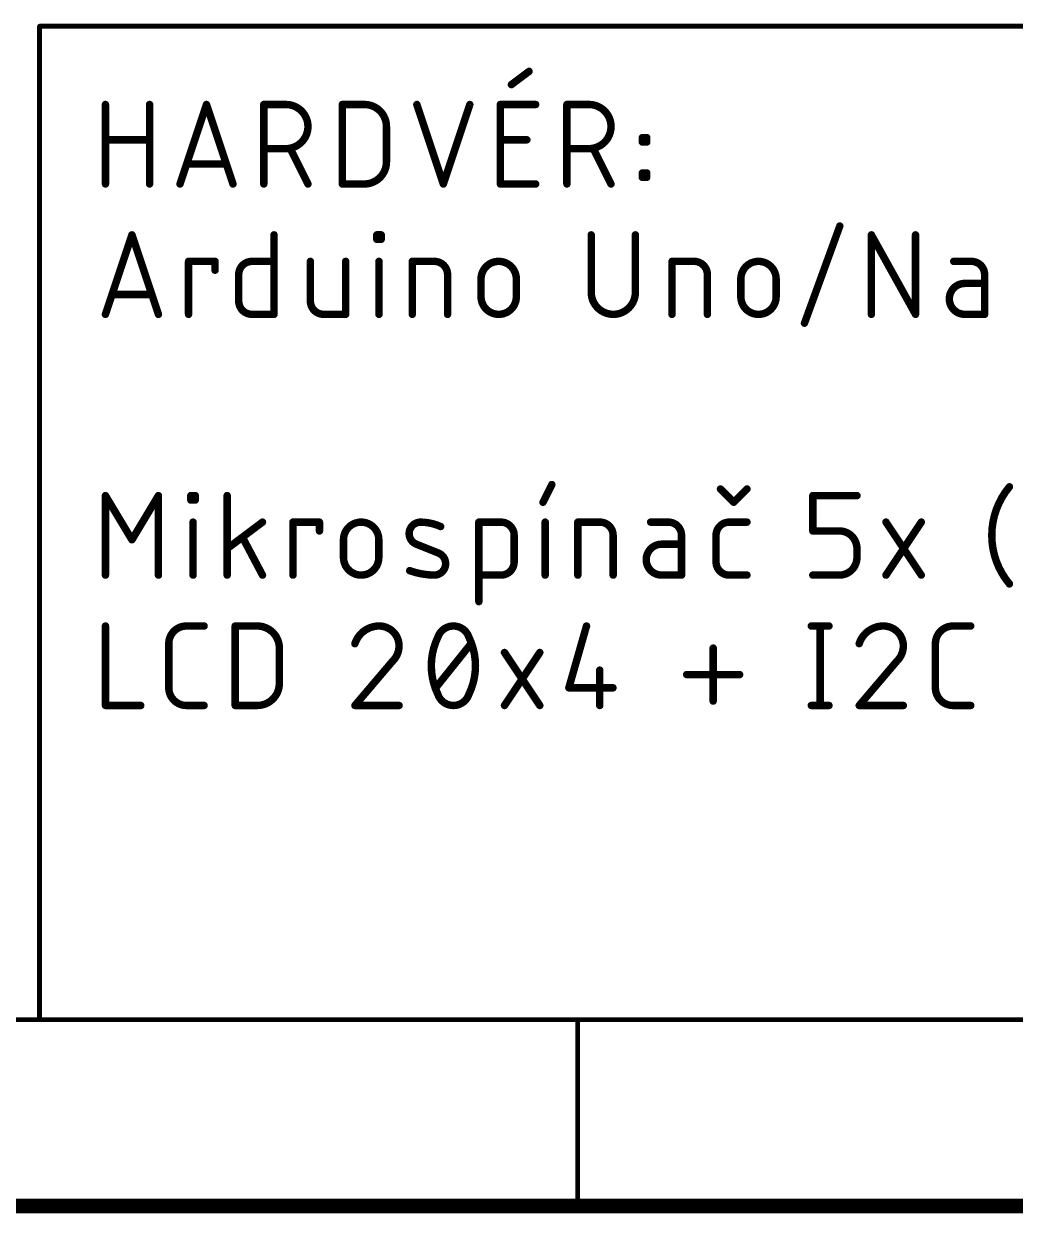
# Model space of a CAD drawing. Extents: x -56 to 205, y -3 to 177.
# Drawn here: x 105.09 to 125.37, y -2.69 to 21.64 of the extents above; entities that cross this region are included whole.
import ezdxf

# ---------------------------------------------------------------- set-up
doc = ezdxf.new("R2010")
doc.units = 0
doc.layers.add('94', color=14, linetype='CONTINUOUS')

msp = doc.modelspace()

# ---------------------------------------------------------------- linework, layer by layer
at = {"layer": '94'}
for points, const_width in [([(105.41, 1.27), (105.41, 21.59)], 0.1016), ([(105.41, 21.59), (159.385, 21.59)], 0.1016), ([(115.0611, 20.3962), (115.4223, 20.6671)], 0.1524), ([(106.7562, 18.3642), (106.7562, 19.9898)], 0.1524), ([(107.6593, 19.9898), (107.6593, 18.3642)], 0.1524), ([(108.2811, 18.3642), (108.823, 19.9898)], 0.1524), ([(108.823, 19.9898), (109.3649, 18.3642)], 0.1524), ([(109.9958, 18.3642), (109.9958, 19.9898)], 0.1524), ([(109.9958, 19.9898), (110.4474, 19.9898)], 0.1524), ([(111.6019, 18.3642), (111.6019, 19.9898)], 0.1524), ([(111.6019, 19.9898), (112.0534, 19.9898)], 0.1524), ([(113.1268, 19.9898), (113.6687, 18.3642)], 0.1524), ([(113.6687, 18.3642), (114.2105, 19.9898)], 0.1524), ([(114.8353, 18.3642), (114.8353, 19.9898)], 0.1524), ([(114.8353, 19.9898), (115.5578, 19.9898)], 0.1524), ([(116.1962, 18.3642), (116.1962, 19.9898)], 0.1524), ([(116.1962, 19.9898), (116.6478, 19.9898)], 0.1524), ([(112.505, 19.5382), (112.505, 18.8158)], 0.1524), ([(106.7562, 19.2673), (107.6593, 19.2673)], 0.1524), ([(114.8353, 19.2673), (115.3772, 19.2673)], 0.1524), ([(117.7397, 19.2222), (117.7397, 19.3125)], 0.1524), ([(117.7397, 19.3125), (117.83, 19.3125)], 0.1524), ([(117.83, 19.2222), (117.7397, 19.2222)], 0.1524), ([(117.83, 19.3125), (117.83, 19.2222)], 0.1524), ([(110.4474, 19.0867), (109.9958, 19.0867)], 0.1524), ([(110.8989, 18.3642), (110.5377, 19.0867)], 0.1524), ([(116.6478, 19.0867), (116.1962, 19.0867)], 0.1524), ([(117.0993, 18.3642), (116.7381, 19.0867)], 0.1524), ([(109.2294, 18.7706), (108.4166, 18.7706)], 0.1524), ([(117.7397, 18.4997), (117.7397, 18.59)], 0.1524), ([(117.7397, 18.59), (117.83, 18.59)], 0.1524), ([(117.83, 18.4997), (117.7397, 18.4997)], 0.1524), ([(117.83, 18.59), (117.83, 18.4997)], 0.1524), ([(112.0534, 18.3642), (111.6019, 18.3642)], 0.1524), ([(115.5578, 18.3642), (114.8353, 18.3642)], 0.1524), ([(121.057, 15.5166), (121.7795, 17.5034)], 0.1524), ([(106.7562, 15.6972), (107.2981, 17.3228)], 0.1524), ([(107.2981, 17.3228), (107.8399, 15.6972)], 0.1524), ([(110.2051, 17.3228), (110.2051, 15.6972)], 0.1524), ([(112.307, 17.2325), (112.307, 17.3228)], 0.1524), ([(112.307, 17.3228), (112.3973, 17.3228)], 0.1524), ([(112.3973, 17.2325), (112.307, 17.2325)], 0.1524), ([(112.3973, 17.3228), (112.3973, 17.2325)], 0.1524), ([(116.6942, 17.3228), (116.6942, 16.1488)], 0.1524), ([(117.5973, 16.1488), (117.5973, 17.3228)], 0.1524), ([(122.4256, 15.6972), (122.4256, 17.3228)], 0.1524), ([(122.4256, 17.3228), (123.3287, 15.6972)], 0.1524), ([(123.3287, 15.6972), (123.3287, 17.3228)], 0.1524), ([(108.4563, 15.6972), (108.4563, 16.7809)], 0.1524), ([(108.4563, 16.7809), (108.9982, 16.7809)], 0.1524), ([(108.9982, 16.7809), (108.9982, 16.6003)], 0.1524), ([(109.7535, 16.7809), (110.2051, 16.7809)], 0.1524), ([(110.9488, 16.7809), (110.9488, 15.9681)], 0.1524), ([(111.6713, 15.6972), (111.6713, 16.7809)], 0.1524), ([(112.3522, 15.6972), (112.3522, 16.7809)], 0.1524), ([(113.033, 15.6972), (113.033, 16.7809)], 0.1524), ([(113.033, 16.7809), (113.4845, 16.7809)], 0.1524), ([(118.3476, 15.6972), (118.3476, 16.7809)], 0.1524), ([(118.3476, 16.7809), (118.7992, 16.7809)], 0.1524), ([(124.4712, 16.7809), (124.1099, 16.7809)], 0.1524), ([(109.4826, 15.9681), (109.4826, 16.51)], 0.1524), ([(113.7555, 16.51), (113.7555, 15.6972)], 0.1524), ([(119.0701, 16.51), (119.0701, 15.6972)], 0.1524), ([(124.7421, 15.6972), (124.7421, 16.51)], 0.1524), ([(114.4398, 16.0584), (114.4398, 16.4197)], 0.1524), ([(115.1623, 16.4197), (115.1623, 16.0584)], 0.1524), ([(119.7544, 16.0584), (119.7544, 16.4197)], 0.1524), ([(120.4769, 16.4197), (120.4769, 16.0584)], 0.1524), ([(124.7421, 16.3294), (124.3357, 16.3294)], 0.1524), ([(107.7045, 16.1036), (106.8917, 16.1036)], 0.1524), ([(110.2051, 15.6972), (109.7535, 15.6972)], 0.1524), ([(111.2198, 15.6972), (111.6713, 15.6972)], 0.1524), ([(124.3357, 15.6972), (124.7421, 15.6972)], 0.1524), ([(115.7068, 11.8533), (115.8874, 12.2146)], 0.1524), ([(119.3379, 12.1243), (119.6089, 11.8533)], 0.1524), ([(119.6089, 11.8533), (119.8798, 12.1243)], 0.1524), ([(106.7562, 10.3632), (106.7562, 11.9888)], 0.1524), ([(106.7562, 11.9888), (107.2981, 11.0857)], 0.1524), ([(107.2981, 11.0857), (107.8399, 11.9888)], 0.1524), ([(107.8399, 11.9888), (107.8399, 10.3632)], 0.1524), ([(108.5034, 11.8985), (108.5034, 11.9888)], 0.1524), ([(108.5034, 11.9888), (108.5937, 11.9888)], 0.1524), ([(108.5937, 11.8985), (108.5034, 11.8985)], 0.1524), ([(108.5937, 11.9888), (108.5937, 11.8985)], 0.1524), ([(109.2463, 10.3632), (109.2463, 11.9888)], 0.1524), ([(121.2272, 11.2663), (121.2272, 11.9888)], 0.1524), ([(121.2272, 11.9888), (122.1303, 11.9888)], 0.1524), ([(108.5486, 10.3632), (108.5486, 11.4469)], 0.1524), ([(109.9688, 11.4469), (109.2463, 10.9051)], 0.1524), ([(110.5926, 10.3632), (110.5926, 11.4469)], 0.1524), ([(110.5926, 11.4469), (111.1345, 11.4469)], 0.1524), ([(111.1345, 11.4469), (111.1345, 11.2663)], 0.1524), ([(114.395, 9.8213), (114.395, 11.4469)], 0.1524), ([(114.395, 11.4469), (114.8466, 11.4469)], 0.1524), ([(115.7519, 10.3632), (115.7519, 11.4469)], 0.1524), ([(116.4198, 10.3632), (116.4198, 11.4469)], 0.1524), ([(116.4198, 11.4469), (116.8713, 11.4469)], 0.1524), ([(118.2708, 11.4469), (117.9096, 11.4469)], 0.1524), ([(119.5186, 11.4469), (119.8798, 11.4469)], 0.1524), ([(122.7243, 10.3632), (123.4468, 11.4469)], 0.1524), ([(122.7243, 11.4469), (123.4468, 10.3632)], 0.1524), ([(109.9688, 10.3632), (109.5624, 11.1308)], 0.1524), ([(115.1175, 11.176), (115.1175, 10.6341)], 0.1524), ([(117.1422, 11.176), (117.1422, 10.3632)], 0.1524), ([(118.5417, 10.3632), (118.5417, 11.176)], 0.1524), ([(119.2476, 10.6341), (119.2476, 11.176)], 0.1524), ([(121.7691, 11.2663), (121.2272, 11.2663)], 0.1524), ([(111.6262, 10.7244), (111.6262, 11.0857)], 0.1524), ([(112.3487, 11.0857), (112.3487, 10.7244)], 0.1524), ([(113.5679, 10.8148), (113.1164, 10.9954)], 0.1524), ([(118.5417, 10.9954), (118.1353, 10.9954)], 0.1524), ([(122.1303, 10.7244), (122.1303, 10.9051)], 0.1524), ([(114.8466, 10.3632), (114.395, 10.3632)], 0.1524), ([(118.1353, 10.3632), (118.5417, 10.3632)], 0.1524), ([(119.8798, 10.3632), (119.5186, 10.3632)], 0.1524), ([(121.2272, 10.3632), (121.7691, 10.3632)], 0.1524), ([(106.7562, 9.3218), (106.7562, 7.6962)], 0.1524), ([(108.4131, 9.3218), (108.7744, 9.3218)], 0.1524), ([(109.4105, 7.6962), (109.4105, 9.3218)], 0.1524), ([(109.4105, 9.3218), (109.8621, 9.3218)], 0.1524), ([(116.5974, 9.3218), (116.2362, 8.0574)], 0.1524), ([(121.1964, 9.3218), (121.5577, 9.3218)], 0.1524), ([(121.3771, 9.3218), (121.3771, 7.6962)], 0.1524), ([(124.0964, 9.3218), (124.4577, 9.3218)], 0.1524), ([(108.0519, 8.0574), (108.0519, 8.9606)], 0.1524), ([(113.5129, 8.0574), (114.2353, 8.9606)], 0.1524), ([(123.7352, 8.0574), (123.7352, 8.9606)], 0.1524), ([(110.3136, 8.8702), (110.3136, 8.1478)], 0.1524), ([(114.9197, 7.6962), (115.6421, 8.7799)], 0.1524), ([(114.9197, 8.7799), (115.6421, 7.6962)], 0.1524), ([(119.1887, 7.7865), (119.1887, 8.8702)], 0.1524), ([(112.6271, 8.5993), (111.8594, 7.6962)], 0.1524), ([(122.9437, 8.5993), (122.176, 7.6962)], 0.1524), ([(116.8683, 8.4187), (116.8683, 7.6962)], 0.1524), ([(118.6468, 8.3284), (119.7306, 8.3284)], 0.1524), ([(116.2362, 8.0574), (117.1393, 8.0574)], 0.1524), ([(106.7562, 7.6962), (107.4787, 7.6962)], 0.1524), ([(108.7744, 7.6962), (108.4131, 7.6962)], 0.1524), ([(109.8621, 7.6962), (109.4105, 7.6962)], 0.1524), ([(111.8594, 7.6962), (112.7625, 7.6962)], 0.1524), ([(121.1964, 7.6962), (121.5577, 7.6962)], 0.1524), ([(122.176, 7.6962), (123.0791, 7.6962)], 0.1524), ([(124.4577, 7.6962), (124.0964, 7.6962)], 0.1524), ([(-52.07, 1.27), (200.66, 1.27)], 0.1), ([(116.4167, -2.54), (116.4167, 1.27)], 0.1), ([(-55.88, -2.54), (204.47, -2.54)], 0.3)]:
    msp.add_lwpolyline(points, dxfattribs=dict(at, const_width=const_width))
for points, const_width in [([(105.4354, 21.59, 1), (105.3846, 21.59)], 0.0508), ([(105.41, 21.6154, 1), (105.41, 21.5646)], 0.0508), ([(115.4452, 20.6367, 1), (115.3995, 20.6976)], 0.0762), ([(115.0382, 20.4267, 1), (115.084, 20.3657)], 0.0762), ([(106.7943, 19.9898, 1), (106.7181, 19.9898)], 0.0762), ([(107.6974, 19.9898, 1), (107.6212, 19.9898)], 0.0762), ([(108.8591, 20.0018, 1), (108.7868, 19.9778)], 0.0762), ([(108.8591, 19.9778, 1), (108.7868, 20.0018)], 0.0762), ([(110.0339, 19.9898, 1), (109.9577, 19.9898)], 0.0762), ([(109.9958, 20.0279, 1), (109.9958, 19.9517)], 0.0762), ([(110.4474, 19.0867, 1), (110.4474, 19.9898)], 0.1524), ([(110.4474, 20.0279, 1), (110.4474, 19.9517)], 0.0762), ([(110.4474, 19.9517, 1), (110.4474, 20.0279)], 0.0762), ([(111.64, 19.9898, 1), (111.5638, 19.9898)], 0.0762), ([(111.6019, 20.0279, 1), (111.6019, 19.9517)], 0.0762), ([(112.505, 19.5382, 0.4142), (112.0534, 19.9898)], 0.1524), ([(112.0534, 20.0279, 1), (112.0534, 19.9517)], 0.0762), ([(112.0534, 19.9517, 1), (112.0534, 20.0279)], 0.0762), ([(113.163, 20.0018, 1), (113.0907, 19.9778)], 0.0762), ([(114.2467, 19.9778, 1), (114.1744, 20.0018)], 0.0762), ([(114.8734, 19.9898, 1), (114.7972, 19.9898)], 0.0762), ([(114.8353, 20.0279, 1), (114.8353, 19.9517)], 0.0762), ([(115.5578, 19.9517, 1), (115.5578, 20.0279)], 0.0762), ([(116.2343, 19.9898, 1), (116.1581, 19.9898)], 0.0762), ([(116.1962, 20.0279, 1), (116.1962, 19.9517)], 0.0762), ([(116.6478, 19.0867, 1), (116.6478, 19.9898)], 0.1524), ([(116.6478, 20.0279, 1), (116.6478, 19.9517)], 0.0762), ([(116.6478, 19.9517, 1), (116.6478, 20.0279)], 0.0762), ([(112.5431, 19.5382, 1), (112.4669, 19.5382)], 0.0762), ([(112.4669, 19.5382, 1), (112.5431, 19.5382)], 0.0762), ([(106.7562, 19.3054, 1), (106.7562, 19.2292)], 0.0762), ([(107.6593, 19.2292, 1), (107.6593, 19.3054)], 0.0762), ([(114.8353, 19.3054, 1), (114.8353, 19.2292)], 0.0762), ([(115.3772, 19.2292, 1), (115.3772, 19.3054)], 0.0762), ([(117.7778, 19.3125, 1), (117.7016, 19.3125)], 0.0762), ([(117.7397, 19.3506, 1), (117.7397, 19.2744)], 0.0762), ([(117.7397, 19.2603, 1), (117.7397, 19.1841)], 0.0762), ([(117.7016, 19.2222, 1), (117.7778, 19.2222)], 0.0762), ([(117.8681, 19.3125, 1), (117.7919, 19.3125)], 0.0762), ([(117.7919, 19.2222, 1), (117.8681, 19.2222)], 0.0762), ([(117.83, 19.2744, 1), (117.83, 19.3506)], 0.0762), ([(117.83, 19.1841, 1), (117.83, 19.2603)], 0.0762), ([(109.9958, 19.1248, 1), (109.9958, 19.0486)], 0.0762), ([(110.4474, 19.1248, 1), (110.4474, 19.0486)], 0.0762), ([(110.4474, 19.0486, 1), (110.4474, 19.1248)], 0.0762), ([(110.5718, 19.1037, 1), (110.5036, 19.0696)], 0.0762), ([(116.1962, 19.1248, 1), (116.1962, 19.0486)], 0.0762), ([(116.6478, 19.1248, 1), (116.6478, 19.0486)], 0.0762), ([(116.6478, 19.0486, 1), (116.6478, 19.1248)], 0.0762), ([(116.7722, 19.1037, 1), (116.704, 19.0696)], 0.0762), ([(108.4166, 18.8087, 1), (108.4166, 18.7325)], 0.0762), ([(109.2294, 18.7325, 1), (109.2294, 18.8087)], 0.0762), ([(112.0534, 18.3642, 0.4142), (112.505, 18.8158)], 0.1524), ([(112.5431, 18.8158, 1), (112.4669, 18.8158)], 0.0762), ([(112.4669, 18.8158, 1), (112.5431, 18.8158)], 0.0762), ([(117.7778, 18.59, 1), (117.7016, 18.59)], 0.0762), ([(117.7397, 18.6281, 1), (117.7397, 18.5519)], 0.0762), ([(117.7397, 18.5378, 1), (117.7397, 18.4616)], 0.0762), ([(117.7016, 18.4997, 1), (117.7778, 18.4997)], 0.0762), ([(117.8681, 18.59, 1), (117.7919, 18.59)], 0.0762), ([(117.7919, 18.4997, 1), (117.8681, 18.4997)], 0.0762), ([(117.83, 18.5519, 1), (117.83, 18.6281)], 0.0762), ([(117.83, 18.4616, 1), (117.83, 18.5378)], 0.0762), ([(106.7181, 18.3642, 1), (106.7943, 18.3642)], 0.0762), ([(107.6212, 18.3642, 1), (107.6974, 18.3642)], 0.0762), ([(108.245, 18.3762, 1), (108.3173, 18.3522)], 0.0762), ([(109.3287, 18.3522, 1), (109.401, 18.3762)], 0.0762), ([(109.9577, 18.3642, 1), (110.0339, 18.3642)], 0.0762), ([(110.8648, 18.3472, 1), (110.933, 18.3812)], 0.0762), ([(111.6019, 18.4023, 1), (111.6019, 18.3261)], 0.0762), ([(111.5638, 18.3642, 1), (111.64, 18.3642)], 0.0762), ([(112.0534, 18.4023, 1), (112.0534, 18.3261)], 0.0762), ([(112.0534, 18.3261, 1), (112.0534, 18.4023)], 0.0762), ([(113.6325, 18.3762, 1), (113.7048, 18.3522)], 0.0762), ([(113.6325, 18.3522, 1), (113.7048, 18.3762)], 0.0762), ([(114.8353, 18.4023, 1), (114.8353, 18.3261)], 0.0762), ([(114.7972, 18.3642, 1), (114.8734, 18.3642)], 0.0762), ([(115.5578, 18.3261, 1), (115.5578, 18.4023)], 0.0762), ([(116.1581, 18.3642, 1), (116.2343, 18.3642)], 0.0762), ([(117.0652, 18.3472, 1), (117.1334, 18.3812)], 0.0762), ([(121.8153, 17.4904, 1), (121.7437, 17.5164)], 0.0762), ([(107.3342, 17.3348, 1), (107.2619, 17.3108)], 0.0762), ([(107.3342, 17.3108, 1), (107.2619, 17.3348)], 0.0762), ([(110.2432, 17.3228, 1), (110.167, 17.3228)], 0.0762), ([(112.3451, 17.3228, 1), (112.2689, 17.3228)], 0.0762), ([(112.307, 17.3609, 1), (112.307, 17.2847)], 0.0762), ([(112.307, 17.2706, 1), (112.307, 17.1944)], 0.0762), ([(112.4354, 17.3228, 1), (112.3592, 17.3228)], 0.0762), ([(112.3973, 17.2847, 1), (112.3973, 17.3609)], 0.0762), ([(112.3973, 17.1944, 1), (112.3973, 17.2706)], 0.0762), ([(116.7323, 17.3228, 1), (116.6561, 17.3228)], 0.0762), ([(117.6354, 17.3228, 1), (117.5592, 17.3228)], 0.0762), ([(122.4637, 17.3228, 1), (122.3875, 17.3228)], 0.0762), ([(122.4589, 17.3413, 1), (122.3923, 17.3043)], 0.0762), ([(123.3668, 17.3228, 1), (123.2906, 17.3228)], 0.0762), ([(112.2689, 17.2325, 1), (112.3451, 17.2325)], 0.0762), ([(112.3592, 17.2325, 1), (112.4354, 17.2325)], 0.0762), ([(108.4944, 16.7809, 1), (108.4182, 16.7809)], 0.0762), ([(108.4563, 16.819, 1), (108.4563, 16.7428)], 0.0762), ([(109.0363, 16.7809, 1), (108.9601, 16.7809)], 0.0762), ([(108.9982, 16.7428, 1), (108.9982, 16.819)], 0.0762), ([(109.7535, 16.7809, 0.4142), (109.4826, 16.51)], 0.1524), ([(109.7535, 16.819, 1), (109.7535, 16.7428)], 0.0762), ([(109.7535, 16.7428, 1), (109.7535, 16.819)], 0.0762), ([(110.2051, 16.7428, 1), (110.2051, 16.819)], 0.0762), ([(110.9869, 16.7809, 1), (110.9107, 16.7809)], 0.0762), ([(111.7094, 16.7809, 1), (111.6332, 16.7809)], 0.0762), ([(112.3903, 16.7809, 1), (112.3141, 16.7809)], 0.0762), ([(113.0711, 16.7809, 1), (112.9949, 16.7809)], 0.0762), ([(113.033, 16.819, 1), (113.033, 16.7428)], 0.0762), ([(113.7555, 16.51, 0.4142), (113.4845, 16.7809)], 0.1524), ([(113.4845, 16.819, 1), (113.4845, 16.7428)], 0.0762), ([(113.4845, 16.7428, 1), (113.4845, 16.819)], 0.0762), ([(115.1623, 16.4197, 1), (114.4398, 16.4197)], 0.1524), ([(118.3857, 16.7809, 1), (118.3095, 16.7809)], 0.0762), ([(118.3476, 16.819, 1), (118.3476, 16.7428)], 0.0762), ([(119.0701, 16.51, 0.4142), (118.7992, 16.7809)], 0.1524), ([(118.7992, 16.819, 1), (118.7992, 16.7428)], 0.0762), ([(118.7992, 16.7428, 1), (118.7992, 16.819)], 0.0762), ([(120.4769, 16.4197, 1), (119.7544, 16.4197)], 0.1524), ([(124.1099, 16.819, 1), (124.1099, 16.7428)], 0.0762), ([(124.7421, 16.51, 0.4142), (124.4712, 16.7809)], 0.1524), ([(124.4712, 16.819, 1), (124.4712, 16.7428)], 0.0762), ([(124.4712, 16.7428, 1), (124.4712, 16.819)], 0.0762), ([(108.9601, 16.6003, 1), (109.0363, 16.6003)], 0.0762), ([(109.5207, 16.51, 1), (109.4445, 16.51)], 0.0762), ([(109.4445, 16.51, 1), (109.5207, 16.51)], 0.0762), ([(113.7936, 16.51, 1), (113.7174, 16.51)], 0.0762), ([(113.7174, 16.51, 1), (113.7936, 16.51)], 0.0762), ([(119.1082, 16.51, 1), (119.032, 16.51)], 0.0762), ([(119.032, 16.51, 1), (119.1082, 16.51)], 0.0762), ([(124.7802, 16.51, 1), (124.704, 16.51)], 0.0762), ([(124.704, 16.51, 1), (124.7802, 16.51)], 0.0762), ([(114.4779, 16.4197, 1), (114.4017, 16.4197)], 0.0762), ([(114.4017, 16.4197, 1), (114.4779, 16.4197)], 0.0762), ([(115.2004, 16.4197, 1), (115.1242, 16.4197)], 0.0762), ([(115.1242, 16.4197, 1), (115.2004, 16.4197)], 0.0762), ([(119.7925, 16.4197, 1), (119.7163, 16.4197)], 0.0762), ([(119.7163, 16.4197, 1), (119.7925, 16.4197)], 0.0762), ([(120.515, 16.4197, 1), (120.4388, 16.4197)], 0.0762), ([(120.4388, 16.4197, 1), (120.515, 16.4197)], 0.0762), ([(124.3357, 16.3294, 1), (124.3357, 15.6972)], 0.1524), ([(124.3357, 16.3675, 1), (124.3357, 16.2913)], 0.0762), ([(124.3357, 16.2913, 1), (124.3357, 16.3675)], 0.0762), ([(124.7421, 16.2913, 1), (124.7421, 16.3675)], 0.0762), ([(106.8917, 16.1417, 1), (106.8917, 16.0655)], 0.0762), ([(107.7045, 16.0655, 1), (107.7045, 16.1417)], 0.0762), ([(114.4398, 16.0584, 1), (115.1623, 16.0584)], 0.1524), ([(114.4779, 16.0584, 1), (114.4017, 16.0584)], 0.0762), ([(114.4017, 16.0584, 1), (114.4779, 16.0584)], 0.0762), ([(115.2004, 16.0584, 1), (115.1242, 16.0584)], 0.0762), ([(115.1242, 16.0584, 1), (115.2004, 16.0584)], 0.0762), ([(116.6942, 16.1488, 1), (117.5973, 16.1488)], 0.1524), ([(116.7323, 16.1488, 1), (116.6561, 16.1488)], 0.0762), ([(116.6561, 16.1488, 1), (116.7323, 16.1488)], 0.0762), ([(117.6354, 16.1488, 1), (117.5592, 16.1488)], 0.0762), ([(117.5592, 16.1488, 1), (117.6354, 16.1488)], 0.0762), ([(119.7544, 16.0584, 1), (120.4769, 16.0584)], 0.1524), ([(119.7925, 16.0584, 1), (119.7163, 16.0584)], 0.0762), ([(119.7163, 16.0584, 1), (119.7925, 16.0584)], 0.0762), ([(120.515, 16.0584, 1), (120.4388, 16.0584)], 0.0762), ([(120.4388, 16.0584, 1), (120.515, 16.0584)], 0.0762), ([(109.4826, 15.9681, 0.4142), (109.7535, 15.6972)], 0.1524), ([(109.5207, 15.9681, 1), (109.4445, 15.9681)], 0.0762), ([(109.4445, 15.9681, 1), (109.5207, 15.9681)], 0.0762), ([(110.9488, 15.9681, 0.4142), (111.2198, 15.6972)], 0.1524), ([(110.9869, 15.9681, 1), (110.9107, 15.9681)], 0.0762), ([(110.9107, 15.9681, 1), (110.9869, 15.9681)], 0.0762), ([(106.7201, 15.7092, 1), (106.7923, 15.6852)], 0.0762), ([(107.8038, 15.6852, 1), (107.8761, 15.7092)], 0.0762), ([(108.4182, 15.6972, 1), (108.4944, 15.6972)], 0.0762), ([(109.7535, 15.7353, 1), (109.7535, 15.6591)], 0.0762), ([(109.7535, 15.6591, 1), (109.7535, 15.7353)], 0.0762), ([(110.167, 15.6972, 1), (110.2432, 15.6972)], 0.0762), ([(110.2051, 15.6591, 1), (110.2051, 15.7353)], 0.0762), ([(111.2198, 15.7353, 1), (111.2198, 15.6591)], 0.0762), ([(111.2198, 15.6591, 1), (111.2198, 15.7353)], 0.0762), ([(111.6332, 15.6972, 1), (111.7094, 15.6972)], 0.0762), ([(111.6713, 15.6591, 1), (111.6713, 15.7353)], 0.0762), ([(112.3141, 15.6972, 1), (112.3903, 15.6972)], 0.0762), ([(112.9949, 15.6972, 1), (113.0711, 15.6972)], 0.0762), ([(113.7174, 15.6972, 1), (113.7936, 15.6972)], 0.0762), ([(118.3095, 15.6972, 1), (118.3857, 15.6972)], 0.0762), ([(119.032, 15.6972, 1), (119.1082, 15.6972)], 0.0762), ([(122.3875, 15.6972, 1), (122.4637, 15.6972)], 0.0762), ([(123.2906, 15.6972, 1), (123.3668, 15.6972)], 0.0762), ([(123.2954, 15.6787, 1), (123.362, 15.7157)], 0.0762), ([(124.3357, 15.7353, 1), (124.3357, 15.6591)], 0.0762), ([(124.3357, 15.6591, 1), (124.3357, 15.7353)], 0.0762), ([(124.704, 15.6972, 1), (124.7802, 15.6972)], 0.0762), ([(124.7421, 15.6591, 1), (124.7421, 15.7353)], 0.0762), ([(121.0212, 15.5296, 1), (121.0928, 15.5036)], 0.0762), ([(115.9215, 12.1975, 1), (115.8533, 12.2316)], 0.0762), ([(119.3649, 12.1512, 1), (119.311, 12.0973)], 0.0762), ([(119.9068, 12.0973, 1), (119.8529, 12.1512)], 0.0762), ([(125.2498, 12.1694, 0.1762), (124.8886, 11.176)], 0.1524), ([(125.279, 12.1449, 1), (125.2206, 12.1939)], 0.0762), ([(106.7943, 11.9888, 1), (106.7181, 11.9888)], 0.0762), ([(106.7889, 12.0084, 1), (106.7235, 11.9692)], 0.0762), ([(107.878, 11.9888, 1), (107.8018, 11.9888)], 0.0762), ([(107.8726, 11.9692, 1), (107.8073, 12.0084)], 0.0762), ([(108.5415, 11.9888, 1), (108.4653, 11.9888)], 0.0762), ([(108.5034, 12.0269, 1), (108.5034, 11.9507)], 0.0762), ([(108.5034, 11.9366, 1), (108.5034, 11.8604)], 0.0762), ([(108.4653, 11.8985, 1), (108.5415, 11.8985)], 0.0762), ([(108.6318, 11.9888, 1), (108.5556, 11.9888)], 0.0762), ([(108.5556, 11.8985, 1), (108.6318, 11.8985)], 0.0762), ([(108.5937, 11.9507, 1), (108.5937, 12.0269)], 0.0762), ([(108.5937, 11.8604, 1), (108.5937, 11.9366)], 0.0762), ([(109.2844, 11.9888, 1), (109.2082, 11.9888)], 0.0762), ([(121.2653, 11.9888, 1), (121.1891, 11.9888)], 0.0762), ([(121.2272, 12.0269, 1), (121.2272, 11.9507)], 0.0762), ([(122.1303, 11.9507, 1), (122.1303, 12.0269)], 0.0762), ([(115.6727, 11.8704, 1), (115.7409, 11.8363)], 0.0762), ([(119.5819, 11.8803, 1), (119.6358, 11.8264)], 0.0762), ([(119.5819, 11.8264, 1), (119.6358, 11.8803)], 0.0762), ([(108.5867, 11.4469, 1), (108.5105, 11.4469)], 0.0762), ([(109.9916, 11.4165, 1), (109.9459, 11.4774)], 0.0762), ([(110.6307, 11.4469, 1), (110.5545, 11.4469)], 0.0762), ([(110.5926, 11.485, 1), (110.5926, 11.4088)], 0.0762), ([(111.1726, 11.4469, 1), (111.0964, 11.4469)], 0.0762), ([(111.1345, 11.4088, 1), (111.1345, 11.485)], 0.0762), ([(112.3487, 11.0857, 1), (111.6262, 11.0857)], 0.1524), ([(113.2067, 11.4469, 0.8318), (113.1164, 10.9954)], 0.1524), ([(113.2072, 11.485, 1), (113.2061, 11.4088)], 0.0762), ([(113.6131, 11.3566, 0.1025), (113.2067, 11.4469)], 0.1524), ([(113.2061, 11.4088, 1), (113.2072, 11.485)], 0.0762), ([(114.4331, 11.4469, 1), (114.3569, 11.4469)], 0.0762), ([(114.395, 11.485, 1), (114.395, 11.4088)], 0.0762), ([(115.1175, 11.176, 0.4142), (114.8466, 11.4469)], 0.1524), ([(114.8466, 11.485, 1), (114.8466, 11.4088)], 0.0762), ([(114.8466, 11.4088, 1), (114.8466, 11.485)], 0.0762), ([(115.79, 11.4469, 1), (115.7138, 11.4469)], 0.0762), ([(116.4579, 11.4469, 1), (116.3817, 11.4469)], 0.0762), ([(116.4198, 11.485, 1), (116.4198, 11.4088)], 0.0762), ([(117.1422, 11.176, 0.4142), (116.8713, 11.4469)], 0.1524), ([(116.8713, 11.485, 1), (116.8713, 11.4088)], 0.0762), ([(116.8713, 11.4088, 1), (116.8713, 11.485)], 0.0762), ([(117.9096, 11.485, 1), (117.9096, 11.4088)], 0.0762), ([(118.5417, 11.176, 0.4142), (118.2708, 11.4469)], 0.1524), ([(118.2708, 11.485, 1), (118.2708, 11.4088)], 0.0762), ([(118.2708, 11.4088, 1), (118.2708, 11.485)], 0.0762), ([(119.5186, 11.4469, 0.4142), (119.2476, 11.176)], 0.1524), ([(119.5186, 11.485, 1), (119.5186, 11.4088)], 0.0762), ([(119.5186, 11.4088, 1), (119.5186, 11.485)], 0.0762), ([(119.8798, 11.4088, 1), (119.8798, 11.485)], 0.0762), ([(122.756, 11.4681, 1), (122.6926, 11.4258)], 0.0762), ([(123.4785, 11.4258, 1), (123.4151, 11.4681)], 0.0762), ([(109.596, 11.1487, 1), (109.5287, 11.113)], 0.0762), ([(111.0964, 11.2663, 1), (111.1726, 11.2663)], 0.0762), ([(113.5974, 11.3219, 1), (113.6287, 11.3914)], 0.0762), ([(115.1556, 11.176, 1), (115.0794, 11.176)], 0.0762), ([(115.0794, 11.176, 1), (115.1556, 11.176)], 0.0762), ([(117.1803, 11.176, 1), (117.1041, 11.176)], 0.0762), ([(117.1041, 11.176, 1), (117.1803, 11.176)], 0.0762), ([(118.5798, 11.176, 1), (118.5036, 11.176)], 0.0762), ([(118.5036, 11.176, 1), (118.5798, 11.176)], 0.0762), ([(119.2857, 11.176, 1), (119.2095, 11.176)], 0.0762), ([(119.2095, 11.176, 1), (119.2857, 11.176)], 0.0762), ([(121.2272, 11.3044, 1), (121.2272, 11.2282)], 0.0762), ([(121.1891, 11.2663, 1), (121.2653, 11.2663)], 0.0762), ([(122.1303, 10.9051, 0.4142), (121.7691, 11.2663)], 0.1524), ([(121.7691, 11.3044, 1), (121.7691, 11.2282)], 0.0762), ([(121.7691, 11.2282, 1), (121.7691, 11.3044)], 0.0762), ([(124.8886, 11.176, 0.1762), (125.2498, 10.1826)], 0.1524), ([(124.9267, 11.176, 1), (124.8505, 11.176)], 0.0762), ([(124.8505, 11.176, 1), (124.9267, 11.176)], 0.0762), ([(107.2654, 11.1053, 1), (107.3307, 11.0661)], 0.0762), ([(107.2654, 11.0661, 1), (107.3307, 11.1053)], 0.0762), ([(109.2234, 10.9355, 1), (109.2691, 10.8746)], 0.0762), ([(111.6643, 11.0857, 1), (111.5881, 11.0857)], 0.0762), ([(111.5881, 11.0857, 1), (111.6643, 11.0857)], 0.0762), ([(112.3868, 11.0857, 1), (112.3106, 11.0857)], 0.0762), ([(112.3106, 11.0857, 1), (112.3868, 11.0857)], 0.0762), ([(113.1305, 11.0307, 1), (113.1022, 10.96)], 0.0762), ([(113.1022, 10.96, 1), (113.1305, 11.0308)], 0.0762), ([(118.1353, 10.9954, 1), (118.1353, 10.3632)], 0.1524), ([(118.1353, 11.0335, 1), (118.1353, 10.9573)], 0.0762), ([(118.1353, 10.9573, 1), (118.1353, 11.0335)], 0.0762), ([(118.5417, 10.9573, 1), (118.5417, 11.0335)], 0.0762), ([(122.1684, 10.9051, 1), (122.0922, 10.9051)], 0.0762), ([(111.6262, 10.7244, 1), (112.3487, 10.7244)], 0.1524), ([(111.6643, 10.7244, 1), (111.5881, 10.7244)], 0.0762), ([(111.5881, 10.7244, 1), (111.6643, 10.7244)], 0.0762), ([(112.3868, 10.7244, 1), (112.3106, 10.7244)], 0.0762), ([(112.3106, 10.7244, 1), (112.3868, 10.7244)], 0.0762), ([(113.4776, 10.3632, 0.8318), (113.5679, 10.8148)], 0.1524), ([(113.5821, 10.8501, 1), (113.5538, 10.7794)], 0.0762), ([(113.5538, 10.7794, 1), (113.5821, 10.8501)], 0.0762), ([(114.8466, 10.3632, 0.4142), (115.1175, 10.6341)], 0.1524), ([(115.1556, 10.6341, 1), (115.0794, 10.6341)], 0.0762), ([(119.2476, 10.6341, 0.4142), (119.5186, 10.3632)], 0.1524), ([(119.2857, 10.6341, 1), (119.2095, 10.6341)], 0.0762), ([(121.7691, 10.3632, 0.4142), (122.1303, 10.7244)], 0.1524), ([(122.0922, 10.9051, 1), (122.1684, 10.9051)], 0.0762), ([(122.1684, 10.7244, 1), (122.0922, 10.7244)], 0.0762), ([(122.0922, 10.7244, 1), (122.1684, 10.7244)], 0.0762), ([(112.9938, 10.4894, 1), (112.968, 10.4177)], 0.0762), ([(112.9809, 10.4535, 0.083), (113.4776, 10.3632)], 0.1524), ([(115.0794, 10.6341, 1), (115.1556, 10.6341)], 0.0762), ([(119.2095, 10.6341, 1), (119.2857, 10.6341)], 0.0762), ([(106.7181, 10.3632, 1), (106.7943, 10.3632)], 0.0762), ([(107.8018, 10.3632, 1), (107.878, 10.3632)], 0.0762), ([(108.5105, 10.3632, 1), (108.5867, 10.3632)], 0.0762), ([(109.2082, 10.3632, 1), (109.2844, 10.3632)], 0.0762), ([(109.9351, 10.3454, 1), (110.0024, 10.381)], 0.0762), ([(110.5545, 10.3632, 1), (110.6307, 10.3632)], 0.0762), ([(113.4781, 10.4013, 1), (113.4771, 10.3251)], 0.0762), ([(113.4771, 10.3251, 1), (113.4781, 10.4013)], 0.0762), ([(114.395, 10.4013, 1), (114.395, 10.3251)], 0.0762), ([(114.8466, 10.4013, 1), (114.8466, 10.3251)], 0.0762), ([(114.8466, 10.3251, 1), (114.8466, 10.4013)], 0.0762), ([(115.7138, 10.3632, 1), (115.79, 10.3632)], 0.0762), ([(116.3817, 10.3632, 1), (116.4579, 10.3632)], 0.0762), ([(117.1041, 10.3632, 1), (117.1803, 10.3632)], 0.0762), ([(118.1353, 10.4013, 1), (118.1353, 10.3251)], 0.0762), ([(118.1353, 10.3251, 1), (118.1353, 10.4013)], 0.0762), ([(118.5036, 10.3632, 1), (118.5798, 10.3632)], 0.0762), ([(118.5417, 10.3251, 1), (118.5417, 10.4013)], 0.0762), ([(119.5186, 10.4013, 1), (119.5186, 10.3251)], 0.0762), ([(119.5186, 10.3251, 1), (119.5186, 10.4013)], 0.0762), ([(119.8798, 10.3251, 1), (119.8798, 10.4013)], 0.0762), ([(121.2272, 10.4013, 1), (121.2272, 10.3251)], 0.0762), ([(121.7691, 10.4013, 1), (121.7691, 10.3251)], 0.0762), ([(121.7691, 10.3251, 1), (121.7691, 10.4013)], 0.0762), ([(122.6926, 10.3843, 1), (122.756, 10.3421)], 0.0762), ([(123.4151, 10.3421, 1), (123.4785, 10.3843)], 0.0762), ([(125.2206, 10.1581, 1), (125.279, 10.2071)], 0.0762), ([(114.3569, 9.8213, 1), (114.4331, 9.8213)], 0.0762), ([(106.7943, 9.3218, 1), (106.7181, 9.3218)], 0.0762), ([(108.4131, 9.3218, 0.4142), (108.0519, 8.9606)], 0.1524), ([(108.4131, 9.3599, 1), (108.4131, 9.2837)], 0.0762), ([(108.4131, 9.2837, 1), (108.4131, 9.3599)], 0.0762), ([(108.7744, 9.2837, 1), (108.7744, 9.3599)], 0.0762), ([(109.4486, 9.3218, 1), (109.3724, 9.3218)], 0.0762), ([(109.4105, 9.3599, 1), (109.4105, 9.2837)], 0.0762), ([(110.3136, 8.8702, 0.4142), (109.8621, 9.3218)], 0.1524), ([(109.8621, 9.3599, 1), (109.8621, 9.2837)], 0.0762), ([(109.8621, 9.2837, 1), (109.8621, 9.3599)], 0.0762), ([(112.3561, 9.3218, 0.3252), (111.8594, 8.9606)], 0.1524), ([(112.7625, 8.9154, 0.4142), (112.3561, 9.3218)], 0.1524), ([(112.3561, 9.3599, 1), (112.3561, 9.2837)], 0.0762), ([(112.3561, 9.2837, 1), (112.3561, 9.3599)], 0.0762), ([(113.8741, 9.3218, 0.3205), (113.558, 9.096)], 0.1524), ([(114.1902, 9.096, 0.3205), (113.8741, 9.3218)], 0.1524), ([(113.8741, 9.3599, 1), (113.8741, 9.2837)], 0.0762), ([(113.8741, 9.2837, 1), (113.8741, 9.3599)], 0.0762), ([(116.634, 9.3113, 1), (116.5608, 9.3323)], 0.0762), ([(121.1964, 9.3599, 1), (121.1964, 9.2837)], 0.0762), ([(121.4152, 9.3218, 1), (121.339, 9.3218)], 0.0762), ([(121.5577, 9.2837, 1), (121.5577, 9.3599)], 0.0762), ([(122.6727, 9.3218, 0.3252), (122.176, 8.9606)], 0.1524), ([(123.0791, 8.9154, 0.4142), (122.6727, 9.3218)], 0.1524), ([(122.6727, 9.3599, 1), (122.6727, 9.2837)], 0.0762), ([(122.6727, 9.2837, 1), (122.6727, 9.3599)], 0.0762), ([(124.0964, 9.3218, 0.4142), (123.7352, 8.9606)], 0.1524), ([(124.0964, 9.3599, 1), (124.0964, 9.2837)], 0.0762), ([(124.0964, 9.2837, 1), (124.0964, 9.3599)], 0.0762), ([(124.4577, 9.2837, 1), (124.4577, 9.3599)], 0.0762), ([(108.09, 8.9606, 1), (108.0138, 8.9606)], 0.0762), ([(111.8232, 8.9723, 1), (111.8957, 8.9488)], 0.0762), ([(113.558, 9.096, 0.1139), (113.4225, 8.509)], 0.1524), ([(113.522, 9.1084, 1), (113.594, 9.0837)], 0.0762), ([(113.5923, 9.0793, 1), (113.5238, 9.1127)], 0.0762), ([(114.2244, 9.1127, 1), (114.1559, 9.0793)], 0.0762), ([(114.3257, 8.509, 0.1139), (114.1902, 9.096)], 0.1524), ([(114.1541, 9.0837, 1), (114.2262, 9.1084)], 0.0762), ([(114.2651, 8.9368, 1), (114.2056, 8.9844)], 0.0762), ([(122.1398, 8.9723, 1), (122.2123, 8.9488)], 0.0762), ([(123.7733, 8.9606, 1), (123.6971, 8.9606)], 0.0762), ([(108.0138, 8.9606, 1), (108.09, 8.9606)], 0.0762), ([(110.3517, 8.8702, 1), (110.2755, 8.8702)], 0.0762), ([(110.2755, 8.8702, 1), (110.3517, 8.8702)], 0.0762), ([(112.6271, 8.5993, 0.2053), (112.7625, 8.9154)], 0.1524), ([(112.8006, 8.9154, 1), (112.7244, 8.9154)], 0.0762), ([(112.7244, 8.9154, 1), (112.8006, 8.9154)], 0.0762), ([(114.9514, 8.8011, 1), (114.888, 8.7588)], 0.0762), ([(115.6738, 8.7588, 1), (115.6104, 8.8011)], 0.0762), ([(119.2268, 8.8702, 1), (119.1506, 8.8702)], 0.0762), ([(122.9437, 8.5993, 0.2053), (123.0791, 8.9154)], 0.1524), ([(123.1172, 8.9154, 1), (123.041, 8.9154)], 0.0762), ([(123.041, 8.9154, 1), (123.1172, 8.9154)], 0.0762), ([(123.6971, 8.9606, 1), (123.7733, 8.9606)], 0.0762), ([(112.6008, 8.6269, 1), (112.6533, 8.5717)], 0.0762), ([(112.6561, 8.5746, 1), (112.598, 8.624)], 0.0762), ([(113.4225, 8.509, 0.1139), (113.558, 7.922)], 0.1524), ([(113.4606, 8.509, 1), (113.3844, 8.509)], 0.0762), ([(113.3844, 8.509, 1), (113.4606, 8.509)], 0.0762), ([(114.1902, 7.922, 0.1139), (114.3257, 8.509)], 0.1524), ([(114.3638, 8.509, 1), (114.2876, 8.509)], 0.0762), ([(114.2876, 8.509, 1), (114.3637, 8.509)], 0.0762), ([(122.9174, 8.6269, 1), (122.9699, 8.5717)], 0.0762), ([(122.9727, 8.5746, 1), (122.9146, 8.624)], 0.0762), ([(116.9064, 8.4187, 1), (116.8302, 8.4187)], 0.0762), ([(118.6468, 8.3665, 1), (118.6468, 8.2903)], 0.0762), ([(119.7306, 8.2903, 1), (119.7306, 8.3665)], 0.0762), ([(108.0519, 8.0574, 0.4142), (108.4131, 7.6962)], 0.1524), ([(108.09, 8.0574, 1), (108.0138, 8.0574)], 0.0762), ([(108.0138, 8.0574, 1), (108.09, 8.0574)], 0.0762), ([(109.8621, 7.6962, 0.4142), (110.3136, 8.1478)], 0.1524), ([(110.3517, 8.1478, 1), (110.2755, 8.1478)], 0.0762), ([(110.2755, 8.1478, 1), (110.3517, 8.1478)], 0.0762), ([(113.4831, 8.0812, 1), (113.5426, 8.0336)], 0.0762), ([(116.1995, 8.0679, 1), (116.2728, 8.047)], 0.0762), ([(116.2362, 8.0955, 1), (116.2362, 8.0193)], 0.0762), ([(117.1393, 8.0193, 1), (117.1393, 8.0955)], 0.0762), ([(123.7352, 8.0574, 0.4142), (124.0964, 7.6962)], 0.1524), ([(123.7733, 8.0574, 1), (123.6971, 8.0574)], 0.0762), ([(123.6971, 8.0574, 1), (123.7733, 8.0574)], 0.0762), ([(113.558, 7.922, 0.3205), (113.8741, 7.6962)], 0.1524), ([(113.594, 7.9343, 1), (113.522, 7.9096)], 0.0762), ([(113.5238, 7.9053, 1), (113.5923, 7.9387)], 0.0762), ([(113.8741, 7.6962, 0.3205), (114.1902, 7.922)], 0.1524), ([(114.1559, 7.9387, 1), (114.2244, 7.9053)], 0.0762), ([(114.2262, 7.9096, 1), (114.1541, 7.9343)], 0.0762), ([(119.1506, 7.7865, 1), (119.2268, 7.7865)], 0.0762), ([(106.7562, 7.7343, 1), (106.7562, 7.6581)], 0.0762), ([(106.7181, 7.6962, 1), (106.7943, 7.6962)], 0.0762), ([(107.4787, 7.6581, 1), (107.4787, 7.7343)], 0.0762), ([(108.4131, 7.7343, 1), (108.4131, 7.6581)], 0.0762), ([(108.4131, 7.6581, 1), (108.4131, 7.7343)], 0.0762), ([(108.7744, 7.6581, 1), (108.7744, 7.7343)], 0.0762), ([(109.4105, 7.7343, 1), (109.4105, 7.6581)], 0.0762), ([(109.3724, 7.6962, 1), (109.4486, 7.6962)], 0.0762), ([(109.8621, 7.7343, 1), (109.8621, 7.6581)], 0.0762), ([(109.8621, 7.6581, 1), (109.8621, 7.7343)], 0.0762), ([(111.8594, 7.7343, 1), (111.8594, 7.6581)], 0.0762), ([(111.8304, 7.7209, 1), (111.8884, 7.6715)], 0.0762), ([(112.7625, 7.6581, 1), (112.7625, 7.7343)], 0.0762), ([(113.8741, 7.7343, 1), (113.8741, 7.6581)], 0.0762), ([(113.8741, 7.6581, 1), (113.8741, 7.7343)], 0.0762), ([(114.888, 7.7173, 1), (114.9514, 7.6751)], 0.0762), ([(115.6104, 7.6751, 1), (115.6738, 7.7173)], 0.0762), ([(116.8302, 7.6962, 1), (116.9064, 7.6962)], 0.0762), ([(121.1964, 7.7343, 1), (121.1964, 7.6581)], 0.0762), ([(121.339, 7.6962, 1), (121.4152, 7.6962)], 0.0762), ([(121.5577, 7.6581, 1), (121.5577, 7.7343)], 0.0762), ([(122.176, 7.7343, 1), (122.176, 7.6581)], 0.0762), ([(122.147, 7.7209, 1), (122.205, 7.6715)], 0.0762), ([(123.0791, 7.6581, 1), (123.0791, 7.7343)], 0.0762), ([(124.0964, 7.7343, 1), (124.0964, 7.6581)], 0.0762), ([(124.0964, 7.6581, 1), (124.0964, 7.7343)], 0.0762), ([(124.4577, 7.6581, 1), (124.4577, 7.7343)], 0.0762), ([(105.3846, 1.27, 1), (105.4354, 1.27)], 0.0508), ([(116.4417, 1.27, 1), (116.3917, 1.27)], 0.05), ([(116.3917, -2.54, 1), (116.4417, -2.54)], 0.05)]:
    msp.add_lwpolyline(points, format="xyb", dxfattribs=dict(at, const_width=const_width))

doc.saveas('drawing.dxf')
